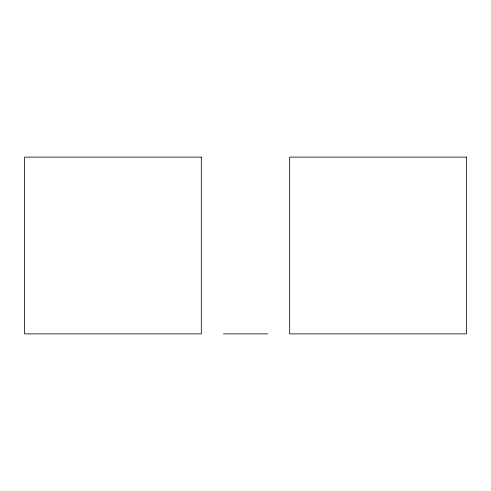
<?xml version="1.0" encoding="UTF-8"?>
<svg xmlns="http://www.w3.org/2000/svg" width="491" height="491" viewBox="0 0 491 491"><rect width="100%" height="100%" fill="white"/><g stroke="black" fill="none" stroke-linecap="round" stroke-linejoin="round"><path stroke-width="0.74" d="M223.405 333.88L267.595 333.88M201.31 157.12L24.55 157.12L24.55 333.88L201.31 333.88L201.31 157.12M466.45 157.12L289.69 157.12L289.69 333.88L466.45 333.88L466.45 157.12"/></g></svg>
